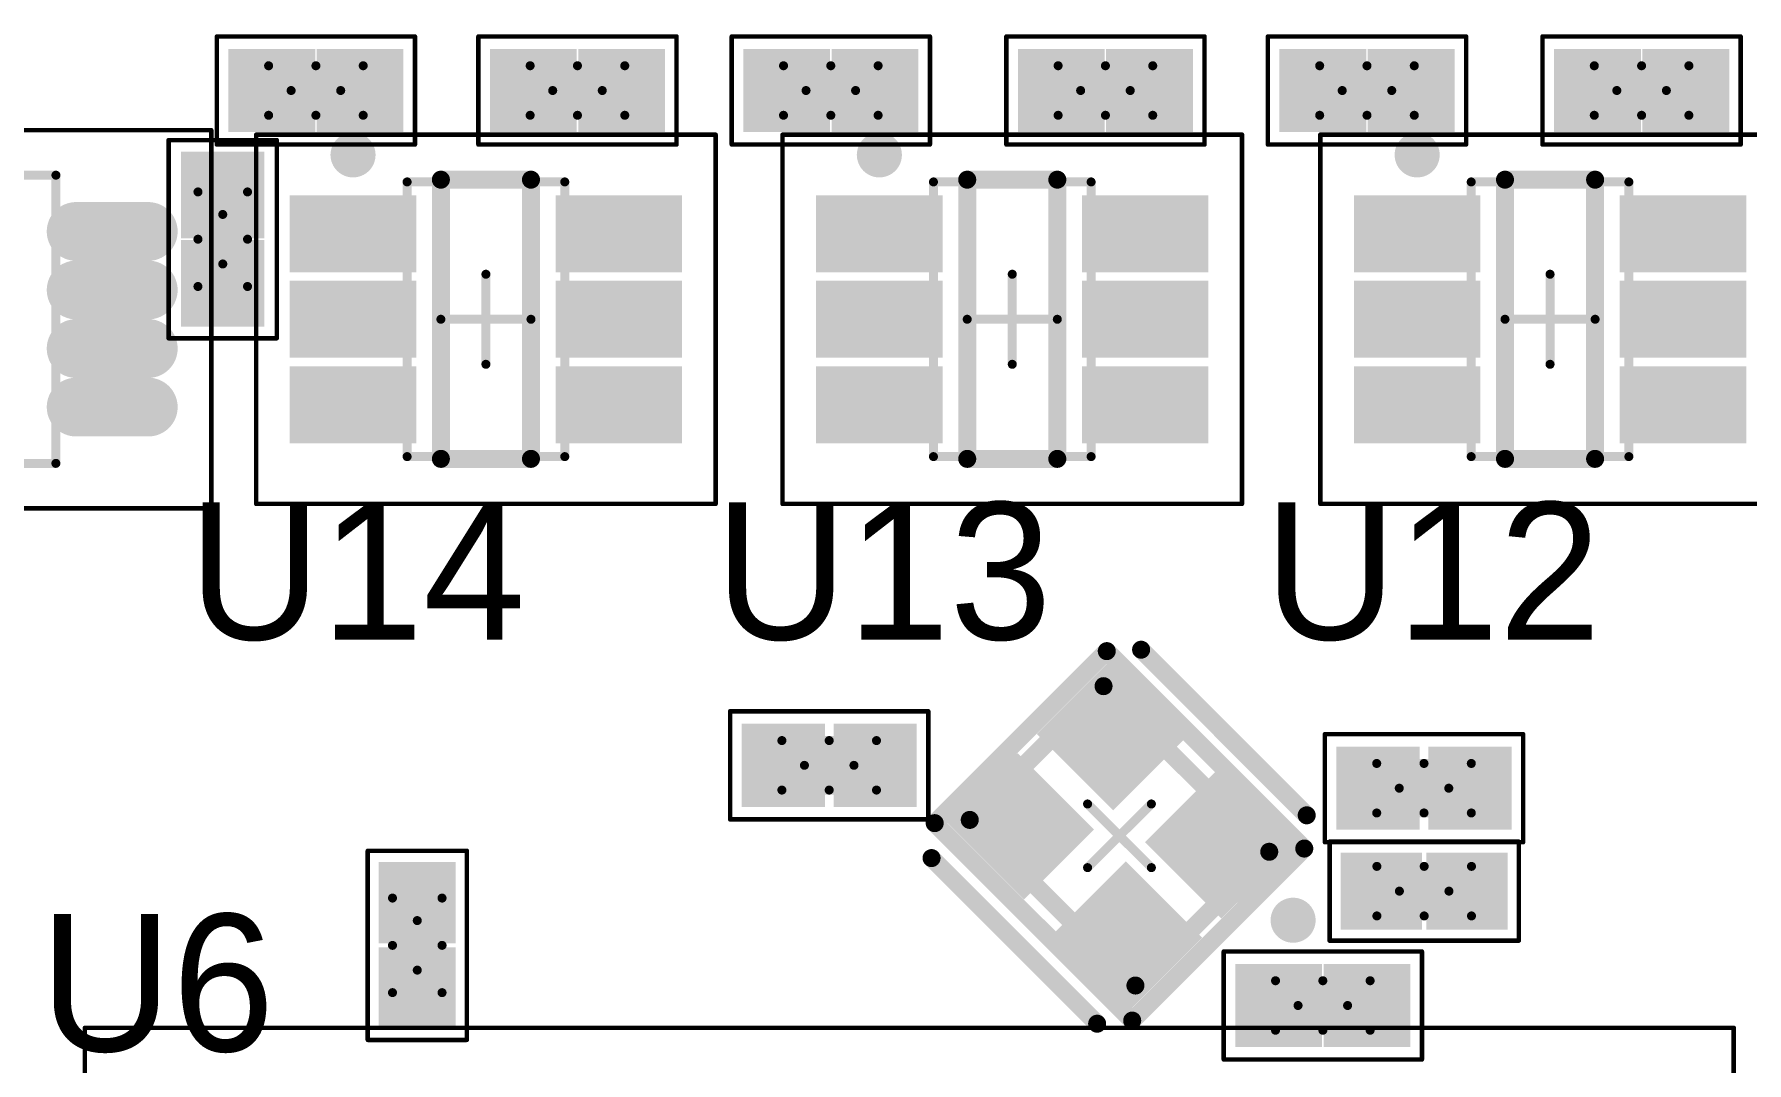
# Model space of a CAD drawing. Header units: millimetres. Extents: x 0 to 100, y 0 to 100.
# Drawn here: x 33.34 to 52.35, y 53.97 to 65.39 of the extents above; entities that cross this region are included whole.
import ezdxf

# ---------------------------------------------------------------- set-up
doc = ezdxf.new("R2010")
doc.units = ezdxf.units.MM
for name, color, linetype in [('Mechanical13', 56, 'Continuous'), ('Mechanical15', 56, 'Continuous'), ('TopLayer', 1, 'Continuous'), ('TopOverlay', 2, 'Continuous'), ('TopPaste', 8, 'Continuous'), ('TopSolder', 216, 'Continuous')]:
    doc.layers.add(name, color=color, linetype=linetype)

msp = doc.modelspace()

# ---------------------------------------------------------------- linework, layer by layer
at = {"layer": 'Mechanical13'}
for points, const_width in [([(35.942, 64.495), (35.942, 65.045)], 0.1), ([(35.942, 65.045), (36.992, 65.045)], 0.1), ([(36.992, 64.495), (36.992, 65.045)], 0.1), ([(38.845, 64.495), (38.845, 65.045)], 0.1), ([(38.845, 65.045), (39.895, 65.045)], 0.1), ([(39.895, 64.495), (39.895, 65.045)], 0.1), ([(41.657, 64.495), (41.657, 65.045)], 0.1), ([(41.657, 65.045), (42.707, 65.045)], 0.1), ([(42.707, 64.495), (42.707, 65.045)], 0.1), ([(44.705, 64.495), (44.705, 65.045)], 0.1), ([(44.705, 65.045), (45.755, 65.045)], 0.1), ([(45.755, 64.495), (45.755, 65.045)], 0.1), ([(47.608, 64.495), (47.608, 65.045)], 0.1), ([(47.608, 65.045), (48.658, 65.045)], 0.1), ([(48.658, 64.495), (48.658, 65.045)], 0.1), ([(50.656, 64.495), (50.656, 65.045)], 0.1), ([(50.656, 65.045), (51.706, 65.045)], 0.1), ([(51.706, 64.495), (51.706, 65.045)], 0.1), ([(35.942, 64.495), (36.992, 64.495)], 0.1), ([(38.845, 64.495), (39.895, 64.495)], 0.1), ([(41.657, 64.495), (42.707, 64.495)], 0.1), ([(44.705, 64.495), (45.755, 64.495)], 0.1), ([(47.608, 64.495), (48.658, 64.495)], 0.1), ([(50.656, 64.495), (51.706, 64.495)], 0.1), ([(30.681, 63.83), (33.581, 63.83)], 0.1), ([(33.581, 60.63), (33.581, 63.83)], 0.1), ([(35.158, 63.644), (35.708, 63.644)], 0.1), ([(35.158, 62.594), (35.158, 63.644)], 0.1), ([(35.708, 62.594), (35.708, 63.644)], 0.1), ([(37.479, 60.705), (37.479, 63.755)], 0.1), ([(37.479, 63.755), (39.229, 63.755)], 0.1), ([(39.229, 60.705), (39.229, 63.755)], 0.1), ([(43.321, 60.705), (43.321, 63.755)], 0.1), ([(43.321, 63.755), (45.071, 63.755)], 0.1), ([(45.071, 60.705), (45.071, 63.755)], 0.1), ([(49.29, 60.705), (49.29, 63.755)], 0.1), ([(49.29, 63.755), (51.04, 63.755)], 0.1), ([(51.04, 60.705), (51.04, 63.755)], 0.1), ([(35.158, 62.594), (35.708, 62.594)], 0.1), ([(30.681, 60.63), (33.581, 60.63)], 0.1), ([(37.479, 60.705), (39.229, 60.705)], 0.1), ([(43.321, 60.705), (45.071, 60.705)], 0.1), ([(49.29, 60.705), (51.04, 60.705)], 0.1), ([(43.724, 56.671), (45.209, 58.156)], 0.2), ([(45.209, 58.156), (47.048, 56.317)], 0.2), ([(41.639, 57.002), (41.639, 57.552)], 0.1), ([(41.639, 57.552), (42.689, 57.552)], 0.1), ([(42.689, 57.002), (42.689, 57.552)], 0.1), ([(48.241, 56.748), (48.241, 57.298)], 0.1), ([(48.241, 57.298), (49.291, 57.298)], 0.1), ([(49.291, 56.748), (49.291, 57.298)], 0.1), ([(41.639, 57.002), (42.689, 57.002)], 0.1), ([(43.724, 56.671), (45.563, 54.832)], 0.2), ([(48.241, 56.748), (49.291, 56.748)], 0.1), ([(45.563, 54.832), (47.048, 56.317)], 0.2), ([(48.243, 55.605), (48.243, 56.155)], 0.1), ([(48.243, 56.155), (49.293, 56.155)], 0.1), ([(49.293, 55.605), (49.293, 56.155)], 0.1), ([(37.317, 55.803), (37.867, 55.803)], 0.1), ([(37.317, 54.753), (37.317, 55.803)], 0.1), ([(37.867, 54.753), (37.867, 55.803)], 0.1), ([(48.243, 55.605), (49.293, 55.605)], 0.1), ([(47.118, 54.335), (47.118, 54.885)], 0.1), ([(47.118, 54.885), (48.168, 54.885)], 0.1), ([(48.168, 54.335), (48.168, 54.885)], 0.1), ([(37.317, 54.753), (37.867, 54.753)], 0.1), ([(47.118, 54.335), (48.168, 54.335)], 0.1)]:
    msp.add_lwpolyline(points, dxfattribs=dict(at, const_width=const_width))
for points, const_width in [([(35.917, 65.045, 1), (35.967, 65.045, 1)], 0.05), ([(35.917, 65.045, 1), (35.967, 65.045, 1)], 0.05), ([(36.967, 65.045, 1), (37.017, 65.045, 1)], 0.05), ([(36.967, 65.045, 1), (37.017, 65.045, 1)], 0.05), ([(38.82, 65.045, 1), (38.87, 65.045, 1)], 0.05), ([(38.82, 65.045, 1), (38.87, 65.045, 1)], 0.05), ([(39.87, 65.045, 1), (39.92, 65.045, 1)], 0.05), ([(39.87, 65.045, 1), (39.92, 65.045, 1)], 0.05), ([(41.632, 65.045, 1), (41.682, 65.045, 1)], 0.05), ([(41.632, 65.045, 1), (41.682, 65.045, 1)], 0.05), ([(42.682, 65.045, 1), (42.732, 65.045, 1)], 0.05), ([(42.682, 65.045, 1), (42.732, 65.045, 1)], 0.05), ([(44.68, 65.045, 1), (44.73, 65.045, 1)], 0.05), ([(44.68, 65.045, 1), (44.73, 65.045, 1)], 0.05), ([(45.73, 65.045, 1), (45.78, 65.045, 1)], 0.05), ([(45.73, 65.045, 1), (45.78, 65.045, 1)], 0.05), ([(47.583, 65.045, 1), (47.633, 65.045, 1)], 0.05), ([(47.583, 65.045, 1), (47.633, 65.045, 1)], 0.05), ([(48.633, 65.045, 1), (48.683, 65.045, 1)], 0.05), ([(48.633, 65.045, 1), (48.683, 65.045, 1)], 0.05), ([(50.631, 65.045, 1), (50.681, 65.045, 1)], 0.05), ([(50.631, 65.045, 1), (50.681, 65.045, 1)], 0.05), ([(51.681, 65.045, 1), (51.731, 65.045, 1)], 0.05), ([(51.681, 65.045, 1), (51.731, 65.045, 1)], 0.05), ([(35.917, 64.495, 1), (35.967, 64.495, 1)], 0.05), ([(35.917, 64.495, 1), (35.967, 64.495, 1)], 0.05), ([(36.967, 64.495, 1), (37.017, 64.495, 1)], 0.05), ([(36.967, 64.495, 1), (37.017, 64.495, 1)], 0.05), ([(38.82, 64.495, 1), (38.87, 64.495, 1)], 0.05), ([(38.82, 64.495, 1), (38.87, 64.495, 1)], 0.05), ([(39.87, 64.495, 1), (39.92, 64.495, 1)], 0.05), ([(39.87, 64.495, 1), (39.92, 64.495, 1)], 0.05), ([(41.632, 64.495, 1), (41.682, 64.495, 1)], 0.05), ([(41.632, 64.495, 1), (41.682, 64.495, 1)], 0.05), ([(42.682, 64.495, 1), (42.732, 64.495, 1)], 0.05), ([(42.682, 64.495, 1), (42.732, 64.495, 1)], 0.05), ([(44.68, 64.495, 1), (44.73, 64.495, 1)], 0.05), ([(44.68, 64.495, 1), (44.73, 64.495, 1)], 0.05), ([(45.73, 64.495, 1), (45.78, 64.495, 1)], 0.05), ([(45.73, 64.495, 1), (45.78, 64.495, 1)], 0.05), ([(47.583, 64.495, 1), (47.633, 64.495, 1)], 0.05), ([(47.583, 64.495, 1), (47.633, 64.495, 1)], 0.05), ([(48.633, 64.495, 1), (48.683, 64.495, 1)], 0.05), ([(48.633, 64.495, 1), (48.683, 64.495, 1)], 0.05), ([(50.631, 64.495, 1), (50.681, 64.495, 1)], 0.05), ([(50.631, 64.495, 1), (50.681, 64.495, 1)], 0.05), ([(51.681, 64.495, 1), (51.731, 64.495, 1)], 0.05), ([(51.681, 64.495, 1), (51.731, 64.495, 1)], 0.05), ([(33.556, 63.83, 1), (33.606, 63.83, 1)], 0.05), ([(33.556, 63.83, 1), (33.606, 63.83, 1)], 0.05), ([(35.133, 63.644, 1), (35.183, 63.644, 1)], 0.05), ([(35.133, 63.644, 1), (35.183, 63.644, 1)], 0.05), ([(35.683, 63.644, 1), (35.733, 63.644, 1)], 0.05), ([(35.683, 63.644, 1), (35.733, 63.644, 1)], 0.05), ([(37.454, 63.755, 1), (37.504, 63.755, 1)], 0.05), ([(37.454, 63.755, 1), (37.504, 63.755, 1)], 0.05), ([(39.204, 63.755, 1), (39.254, 63.755, 1)], 0.05), ([(39.204, 63.755, 1), (39.254, 63.755, 1)], 0.05), ([(43.296, 63.755, 1), (43.346, 63.755, 1)], 0.05), ([(43.296, 63.755, 1), (43.346, 63.755, 1)], 0.05), ([(45.046, 63.755, 1), (45.096, 63.755, 1)], 0.05), ([(45.046, 63.755, 1), (45.096, 63.755, 1)], 0.05), ([(49.265, 63.755, 1), (49.315, 63.755, 1)], 0.05), ([(49.265, 63.755, 1), (49.315, 63.755, 1)], 0.05), ([(51.015, 63.755, 1), (51.065, 63.755, 1)], 0.05), ([(51.015, 63.755, 1), (51.065, 63.755, 1)], 0.05), ([(35.133, 62.594, 1), (35.183, 62.594, 1)], 0.05), ([(35.133, 62.594, 1), (35.183, 62.594, 1)], 0.05), ([(35.683, 62.594, 1), (35.733, 62.594, 1)], 0.05), ([(35.683, 62.594, 1), (35.733, 62.594, 1)], 0.05), ([(33.556, 60.63, 1), (33.606, 60.63, 1)], 0.05), ([(33.556, 60.63, 1), (33.606, 60.63, 1)], 0.05), ([(37.454, 60.705, 1), (37.504, 60.705, 1)], 0.05), ([(37.454, 60.705, 1), (37.504, 60.705, 1)], 0.05), ([(39.204, 60.705, 1), (39.254, 60.705, 1)], 0.05), ([(39.204, 60.705, 1), (39.254, 60.705, 1)], 0.05), ([(43.296, 60.705, 1), (43.346, 60.705, 1)], 0.05), ([(43.296, 60.705, 1), (43.346, 60.705, 1)], 0.05), ([(45.046, 60.705, 1), (45.096, 60.705, 1)], 0.05), ([(45.046, 60.705, 1), (45.096, 60.705, 1)], 0.05), ([(49.265, 60.705, 1), (49.315, 60.705, 1)], 0.05), ([(49.265, 60.705, 1), (49.315, 60.705, 1)], 0.05), ([(51.015, 60.705, 1), (51.065, 60.705, 1)], 0.05), ([(51.015, 60.705, 1), (51.065, 60.705, 1)], 0.05), ([(45.159, 58.156, 1), (45.259, 58.156, 1)], 0.1), ([(45.159, 58.156, 1), (45.259, 58.156, 1)], 0.1), ([(41.614, 57.552, 1), (41.664, 57.552, 1)], 0.05), ([(41.614, 57.552, 1), (41.664, 57.552, 1)], 0.05), ([(42.664, 57.552, 1), (42.714, 57.552, 1)], 0.05), ([(42.664, 57.552, 1), (42.714, 57.552, 1)], 0.05), ([(48.216, 57.298, 1), (48.266, 57.298, 1)], 0.05), ([(48.216, 57.298, 1), (48.266, 57.298, 1)], 0.05), ([(49.266, 57.298, 1), (49.316, 57.298, 1)], 0.05), ([(49.266, 57.298, 1), (49.316, 57.298, 1)], 0.05), ([(41.614, 57.002, 1), (41.664, 57.002, 1)], 0.05), ([(41.614, 57.002, 1), (41.664, 57.002, 1)], 0.05), ([(42.664, 57.002, 1), (42.714, 57.002, 1)], 0.05), ([(42.664, 57.002, 1), (42.714, 57.002, 1)], 0.05), ([(43.674, 56.671, 1), (43.774, 56.671, 1)], 0.1), ([(43.674, 56.671, 1), (43.774, 56.671, 1)], 0.1), ([(48.216, 56.748, 1), (48.266, 56.748, 1)], 0.05), ([(48.216, 56.748, 1), (48.266, 56.748, 1)], 0.05), ([(49.266, 56.748, 1), (49.316, 56.748, 1)], 0.05), ([(49.266, 56.748, 1), (49.316, 56.748, 1)], 0.05), ([(46.998, 56.317, 1), (47.098, 56.317, 1)], 0.1), ([(46.998, 56.317, 1), (47.098, 56.317, 1)], 0.1), ([(48.218, 56.155, 1), (48.268, 56.155, 1)], 0.05), ([(48.218, 56.155, 1), (48.268, 56.155, 1)], 0.05), ([(49.268, 56.155, 1), (49.318, 56.155, 1)], 0.05), ([(49.268, 56.155, 1), (49.318, 56.155, 1)], 0.05), ([(37.292, 55.803, 1), (37.342, 55.803, 1)], 0.05), ([(37.292, 55.803, 1), (37.342, 55.803, 1)], 0.05), ([(37.842, 55.803, 1), (37.892, 55.803, 1)], 0.05), ([(37.842, 55.803, 1), (37.892, 55.803, 1)], 0.05), ([(48.218, 55.605, 1), (48.268, 55.605, 1)], 0.05), ([(48.218, 55.605, 1), (48.268, 55.605, 1)], 0.05), ([(49.268, 55.605, 1), (49.318, 55.605, 1)], 0.05), ([(49.268, 55.605, 1), (49.318, 55.605, 1)], 0.05), ([(45.513, 54.832, 1), (45.613, 54.832, 1)], 0.1), ([(45.513, 54.832, 1), (45.613, 54.832, 1)], 0.1), ([(47.093, 54.885, 1), (47.143, 54.885, 1)], 0.05), ([(47.093, 54.885, 1), (47.143, 54.885, 1)], 0.05), ([(48.143, 54.885, 1), (48.193, 54.885, 1)], 0.05), ([(48.143, 54.885, 1), (48.193, 54.885, 1)], 0.05), ([(37.292, 54.753, 1), (37.342, 54.753, 1)], 0.05), ([(37.292, 54.753, 1), (37.342, 54.753, 1)], 0.05), ([(37.842, 54.753, 1), (37.892, 54.753, 1)], 0.05), ([(37.842, 54.753, 1), (37.892, 54.753, 1)], 0.05), ([(47.093, 54.335, 1), (47.143, 54.335, 1)], 0.05), ([(47.093, 54.335, 1), (47.143, 54.335, 1)], 0.05), ([(48.143, 54.335, 1), (48.193, 54.335, 1)], 0.05), ([(48.143, 54.335, 1), (48.193, 54.335, 1)], 0.05)]:
    msp.add_lwpolyline(points, format="xyb", close=True, dxfattribs=dict(at, const_width=const_width))
at = {"layer": 'Mechanical15'}
for points, const_width in [([(35.367, 64.17), (35.367, 65.37)], 0.05), ([(35.367, 65.37), (37.567, 65.37)], 0.05), ([(37.567, 64.17), (37.567, 65.37)], 0.05), ([(38.27, 64.17), (38.27, 65.37)], 0.05), ([(38.27, 65.37), (40.47, 65.37)], 0.05), ([(40.47, 64.17), (40.47, 65.37)], 0.05), ([(41.082, 64.17), (41.082, 65.37)], 0.05), ([(41.082, 65.37), (43.282, 65.37)], 0.05), ([(43.282, 64.17), (43.282, 65.37)], 0.05), ([(44.13, 64.17), (44.13, 65.37)], 0.05), ([(44.13, 65.37), (46.33, 65.37)], 0.05), ([(46.33, 64.17), (46.33, 65.37)], 0.05), ([(47.033, 64.17), (47.033, 65.37)], 0.05), ([(47.033, 65.37), (49.233, 65.37)], 0.05), ([(49.233, 64.17), (49.233, 65.37)], 0.05), ([(50.081, 64.17), (50.081, 65.37)], 0.05), ([(50.081, 65.37), (52.281, 65.37)], 0.05), ([(52.281, 64.17), (52.281, 65.37)], 0.05), ([(36.467, 64.495), (36.467, 65.045)], 0.1), ([(39.37, 64.495), (39.37, 65.045)], 0.1), ([(42.182, 64.495), (42.182, 65.045)], 0.1), ([(45.23, 64.495), (45.23, 65.045)], 0.1), ([(48.133, 64.495), (48.133, 65.045)], 0.1), ([(51.181, 64.495), (51.181, 65.045)], 0.1), ([(36.192, 64.77), (36.742, 64.77)], 0.1), ([(39.095, 64.77), (39.645, 64.77)], 0.1), ([(41.907, 64.77), (42.457, 64.77)], 0.1), ([(44.955, 64.77), (45.505, 64.77)], 0.1), ([(47.858, 64.77), (48.408, 64.77)], 0.1), ([(50.906, 64.77), (51.456, 64.77)], 0.1), ([(28.956, 64.33), (35.306, 64.33)], 0.05), ([(35.306, 60.13), (35.306, 64.33)], 0.05), ([(35.804, 60.18), (35.804, 64.28)], 0.05), ([(35.804, 64.28), (40.904, 64.28)], 0.05), ([(40.904, 60.18), (40.904, 64.28)], 0.05), ([(41.646, 60.18), (41.646, 64.28)], 0.05), ([(41.646, 64.28), (46.746, 64.28)], 0.05), ([(46.746, 60.18), (46.746, 64.28)], 0.05), ([(47.615, 60.18), (47.615, 64.28)], 0.05), ([(47.615, 64.28), (52.715, 64.28)], 0.05), ([(34.833, 64.219), (36.033, 64.219)], 0.05), ([(34.833, 62.019), (34.833, 64.219)], 0.05), ([(35.367, 64.17), (37.567, 64.17)], 0.05), ([(36.033, 62.019), (36.033, 64.219)], 0.05), ([(38.27, 64.17), (40.47, 64.17)], 0.05), ([(41.082, 64.17), (43.282, 64.17)], 0.05), ([(44.13, 64.17), (46.33, 64.17)], 0.05), ([(47.033, 64.17), (49.233, 64.17)], 0.05), ([(50.081, 64.17), (52.281, 64.17)], 0.05), ([(35.433, 62.844), (35.433, 63.394)], 0.1), ([(35.158, 63.119), (35.708, 63.119)], 0.1), ([(38.354, 61.73), (38.354, 62.73)], 0.1), ([(44.196, 61.73), (44.196, 62.73)], 0.1), ([(50.165, 61.73), (50.165, 62.73)], 0.1), ([(37.854, 62.23), (38.854, 62.23)], 0.1), ([(43.696, 62.23), (44.696, 62.23)], 0.1), ([(49.665, 62.23), (50.665, 62.23)], 0.1), ([(34.833, 62.019), (36.033, 62.019)], 0.05), ([(28.956, 60.13), (35.306, 60.13)], 0.05), ([(35.804, 60.18), (40.904, 60.18)], 0.05), ([(41.646, 60.18), (46.746, 60.18)], 0.05), ([(47.615, 60.18), (52.715, 60.18)], 0.05), ([(43.335, 56.635), (45.245, 58.545)], 0.2), ([(45.245, 58.545), (47.437, 56.353)], 0.2), ([(41.064, 56.677), (41.064, 57.877)], 0.05), ([(41.064, 57.877), (43.264, 57.877)], 0.05), ([(43.264, 56.677), (43.264, 57.877)], 0.05), ([(42.164, 57.002), (42.164, 57.552)], 0.1), ([(47.666, 56.423), (47.666, 57.623)], 0.05), ([(47.666, 57.623), (49.866, 57.623)], 0.05), ([(49.866, 56.423), (49.866, 57.623)], 0.05), ([(41.889, 57.277), (42.439, 57.277)], 0.1), ([(48.766, 56.748), (48.766, 57.298)], 0.1), ([(48.491, 57.023), (49.041, 57.023)], 0.1), ([(45.032, 56.848), (45.74, 56.141)], 0.1), ([(45.032, 56.141), (45.74, 56.848)], 0.1), ([(41.064, 56.677), (43.264, 56.677)], 0.05), ([(43.335, 56.635), (45.527, 54.443)], 0.2), ([(45.527, 54.443), (47.437, 56.353)], 0.2), ([(47.718, 55.33), (47.718, 56.43)], 0.05), ([(47.718, 56.43), (49.818, 56.43)], 0.05), ([(49.818, 55.33), (49.818, 56.43)], 0.05), ([(37.042, 56.328), (38.142, 56.328)], 0.05), ([(37.042, 54.228), (37.042, 56.328)], 0.05), ([(38.142, 54.228), (38.142, 56.328)], 0.05), ([(47.666, 56.423), (49.866, 56.423)], 0.05), ([(48.768, 55.605), (48.768, 56.155)], 0.1), ([(48.493, 55.88), (49.043, 55.88)], 0.1), ([(37.592, 55.003), (37.592, 55.553)], 0.1), ([(37.317, 55.278), (37.867, 55.278)], 0.1), ([(47.718, 55.33), (49.818, 55.33)], 0.05), ([(46.543, 54.01), (46.543, 55.21)], 0.05), ([(46.543, 55.21), (48.743, 55.21)], 0.05), ([(48.743, 54.01), (48.743, 55.21)], 0.05), ([(47.643, 54.335), (47.643, 54.885)], 0.1), ([(47.368, 54.61), (47.918, 54.61)], 0.1), ([(33.903, 54.362), (52.203, 54.362)], 0.05), ([(33.903, 36.062), (33.903, 54.362)], 0.05), ([(52.203, 36.062), (52.203, 54.362)], 0.05), ([(37.042, 54.228), (38.142, 54.228)], 0.05), ([(46.543, 54.01), (48.743, 54.01)], 0.05)]:
    msp.add_lwpolyline(points, dxfattribs=dict(at, const_width=const_width))
for points, const_width in [([(35.355, 65.37, 1), (35.379, 65.37, 1)], 0.025), ([(35.355, 65.37, 1), (35.379, 65.37, 1)], 0.025), ([(37.554, 65.37, 1), (37.579, 65.37, 1)], 0.025), ([(37.554, 65.37, 1), (37.579, 65.37, 1)], 0.025), ([(38.258, 65.37, 1), (38.283, 65.37, 1)], 0.025), ([(38.258, 65.37, 1), (38.283, 65.37, 1)], 0.025), ([(40.458, 65.37, 1), (40.482, 65.37, 1)], 0.025), ([(40.458, 65.37, 1), (40.482, 65.37, 1)], 0.025), ([(41.07, 65.37, 1), (41.094, 65.37, 1)], 0.025), ([(41.07, 65.37, 1), (41.094, 65.37, 1)], 0.025), ([(43.269, 65.37, 1), (43.294, 65.37, 1)], 0.025), ([(43.269, 65.37, 1), (43.294, 65.37, 1)], 0.025), ([(44.118, 65.37, 1), (44.142, 65.37, 1)], 0.025), ([(44.118, 65.37, 1), (44.142, 65.37, 1)], 0.025), ([(46.317, 65.37, 1), (46.342, 65.37, 1)], 0.025), ([(46.317, 65.37, 1), (46.342, 65.37, 1)], 0.025), ([(47.021, 65.37, 1), (47.046, 65.37, 1)], 0.025), ([(47.021, 65.37, 1), (47.046, 65.37, 1)], 0.025), ([(49.221, 65.37, 1), (49.245, 65.37, 1)], 0.025), ([(49.221, 65.37, 1), (49.245, 65.37, 1)], 0.025), ([(50.069, 65.37, 1), (50.094, 65.37, 1)], 0.025), ([(50.069, 65.37, 1), (50.094, 65.37, 1)], 0.025), ([(52.269, 65.37, 1), (52.293, 65.37, 1)], 0.025), ([(52.269, 65.37, 1), (52.293, 65.37, 1)], 0.025), ([(36.442, 65.045, 1), (36.492, 65.045, 1)], 0.05), ([(39.345, 65.045, 1), (39.395, 65.045, 1)], 0.05), ([(42.157, 65.045, 1), (42.207, 65.045, 1)], 0.05), ([(45.205, 65.045, 1), (45.255, 65.045, 1)], 0.05), ([(48.108, 65.045, 1), (48.158, 65.045, 1)], 0.05), ([(51.156, 65.045, 1), (51.206, 65.045, 1)], 0.05), ([(36.167, 64.77, 1), (36.217, 64.77, 1)], 0.05), ([(36.717, 64.77, 1), (36.767, 64.77, 1)], 0.05), ([(39.07, 64.77, 1), (39.12, 64.77, 1)], 0.05), ([(39.62, 64.77, 1), (39.67, 64.77, 1)], 0.05), ([(41.882, 64.77, 1), (41.932, 64.77, 1)], 0.05), ([(42.432, 64.77, 1), (42.482, 64.77, 1)], 0.05), ([(44.93, 64.77, 1), (44.98, 64.77, 1)], 0.05), ([(45.48, 64.77, 1), (45.53, 64.77, 1)], 0.05), ([(47.833, 64.77, 1), (47.883, 64.77, 1)], 0.05), ([(48.383, 64.77, 1), (48.433, 64.77, 1)], 0.05), ([(50.881, 64.77, 1), (50.931, 64.77, 1)], 0.05), ([(51.431, 64.77, 1), (51.481, 64.77, 1)], 0.05), ([(36.442, 64.495, 1), (36.492, 64.495, 1)], 0.05), ([(39.345, 64.495, 1), (39.395, 64.495, 1)], 0.05), ([(42.157, 64.495, 1), (42.207, 64.495, 1)], 0.05), ([(45.205, 64.495, 1), (45.255, 64.495, 1)], 0.05), ([(48.108, 64.495, 1), (48.158, 64.495, 1)], 0.05), ([(51.156, 64.495, 1), (51.206, 64.495, 1)], 0.05), ([(35.294, 64.33, 1), (35.318, 64.33, 1)], 0.025), ([(35.294, 64.33, 1), (35.318, 64.33, 1)], 0.025), ([(35.792, 64.28, 1), (35.816, 64.28, 1)], 0.025), ([(35.792, 64.28, 1), (35.816, 64.28, 1)], 0.025), ([(40.892, 64.28, 1), (40.916, 64.28, 1)], 0.025), ([(40.892, 64.28, 1), (40.916, 64.28, 1)], 0.025), ([(41.634, 64.28, 1), (41.658, 64.28, 1)], 0.025), ([(41.634, 64.28, 1), (41.658, 64.28, 1)], 0.025), ([(46.734, 64.28, 1), (46.758, 64.28, 1)], 0.025), ([(46.734, 64.28, 1), (46.758, 64.28, 1)], 0.025), ([(47.603, 64.28, 1), (47.627, 64.28, 1)], 0.025), ([(47.603, 64.28, 1), (47.627, 64.28, 1)], 0.025), ([(34.82, 64.219, 1), (34.845, 64.219, 1)], 0.025), ([(34.82, 64.219, 1), (34.845, 64.219, 1)], 0.025), ([(35.355, 64.17, 1), (35.379, 64.17, 1)], 0.025), ([(35.355, 64.17, 1), (35.379, 64.17, 1)], 0.025), ([(36.02, 64.219, 1), (36.045, 64.219, 1)], 0.025), ([(36.02, 64.219, 1), (36.045, 64.219, 1)], 0.025), ([(37.554, 64.17, 1), (37.579, 64.17, 1)], 0.025), ([(37.554, 64.17, 1), (37.579, 64.17, 1)], 0.025), ([(38.258, 64.17, 1), (38.283, 64.17, 1)], 0.025), ([(38.258, 64.17, 1), (38.283, 64.17, 1)], 0.025), ([(40.458, 64.17, 1), (40.482, 64.17, 1)], 0.025), ([(40.458, 64.17, 1), (40.482, 64.17, 1)], 0.025), ([(41.07, 64.17, 1), (41.094, 64.17, 1)], 0.025), ([(41.07, 64.17, 1), (41.094, 64.17, 1)], 0.025), ([(43.269, 64.17, 1), (43.294, 64.17, 1)], 0.025), ([(43.269, 64.17, 1), (43.294, 64.17, 1)], 0.025), ([(44.118, 64.17, 1), (44.142, 64.17, 1)], 0.025), ([(44.118, 64.17, 1), (44.142, 64.17, 1)], 0.025), ([(46.317, 64.17, 1), (46.342, 64.17, 1)], 0.025), ([(46.317, 64.17, 1), (46.342, 64.17, 1)], 0.025), ([(47.021, 64.17, 1), (47.046, 64.17, 1)], 0.025), ([(47.021, 64.17, 1), (47.046, 64.17, 1)], 0.025), ([(49.221, 64.17, 1), (49.245, 64.17, 1)], 0.025), ([(49.221, 64.17, 1), (49.245, 64.17, 1)], 0.025), ([(50.069, 64.17, 1), (50.094, 64.17, 1)], 0.025), ([(50.069, 64.17, 1), (50.094, 64.17, 1)], 0.025), ([(52.269, 64.17, 1), (52.293, 64.17, 1)], 0.025), ([(52.269, 64.17, 1), (52.293, 64.17, 1)], 0.025), ([(35.408, 63.394, 1), (35.458, 63.394, 1)], 0.05), ([(35.133, 63.119, 1), (35.183, 63.119, 1)], 0.05), ([(35.683, 63.119, 1), (35.733, 63.119, 1)], 0.05), ([(35.408, 62.844, 1), (35.458, 62.844, 1)], 0.05), ([(38.329, 62.73, 1), (38.379, 62.73, 1)], 0.05), ([(44.171, 62.73, 1), (44.221, 62.73, 1)], 0.05), ([(50.14, 62.73, 1), (50.19, 62.73, 1)], 0.05), ([(37.829, 62.23, 1), (37.879, 62.23, 1)], 0.05), ([(38.829, 62.23, 1), (38.879, 62.23, 1)], 0.05), ([(43.671, 62.23, 1), (43.721, 62.23, 1)], 0.05), ([(44.671, 62.23, 1), (44.721, 62.23, 1)], 0.05), ([(49.64, 62.23, 1), (49.69, 62.23, 1)], 0.05), ([(50.64, 62.23, 1), (50.69, 62.23, 1)], 0.05), ([(34.82, 62.019, 1), (34.845, 62.019, 1)], 0.025), ([(34.82, 62.019, 1), (34.845, 62.019, 1)], 0.025), ([(36.02, 62.019, 1), (36.045, 62.019, 1)], 0.025), ([(36.02, 62.019, 1), (36.045, 62.019, 1)], 0.025), ([(38.329, 61.73, 1), (38.379, 61.73, 1)], 0.05), ([(44.171, 61.73, 1), (44.221, 61.73, 1)], 0.05), ([(50.14, 61.73, 1), (50.19, 61.73, 1)], 0.05), ([(35.294, 60.13, 1), (35.318, 60.13, 1)], 0.025), ([(35.294, 60.13, 1), (35.318, 60.13, 1)], 0.025), ([(35.792, 60.18, 1), (35.816, 60.18, 1)], 0.025), ([(35.792, 60.18, 1), (35.816, 60.18, 1)], 0.025), ([(40.892, 60.18, 1), (40.916, 60.18, 1)], 0.025), ([(40.892, 60.18, 1), (40.916, 60.18, 1)], 0.025), ([(41.634, 60.18, 1), (41.658, 60.18, 1)], 0.025), ([(41.634, 60.18, 1), (41.658, 60.18, 1)], 0.025), ([(46.734, 60.18, 1), (46.758, 60.18, 1)], 0.025), ([(46.734, 60.18, 1), (46.758, 60.18, 1)], 0.025), ([(47.603, 60.18, 1), (47.627, 60.18, 1)], 0.025), ([(47.603, 60.18, 1), (47.627, 60.18, 1)], 0.025), ([(45.195, 58.545, 1), (45.295, 58.545, 1)], 0.1), ([(45.195, 58.545, 1), (45.295, 58.545, 1)], 0.1), ([(41.052, 57.877, 1), (41.077, 57.877, 1)], 0.025), ([(41.052, 57.877, 1), (41.077, 57.877, 1)], 0.025), ([(43.252, 57.877, 1), (43.276, 57.877, 1)], 0.025), ([(43.252, 57.877, 1), (43.276, 57.877, 1)], 0.025), ([(42.139, 57.552, 1), (42.189, 57.552, 1)], 0.05), ([(47.654, 57.623, 1), (47.679, 57.623, 1)], 0.025), ([(47.654, 57.623, 1), (47.679, 57.623, 1)], 0.025), ([(49.853, 57.623, 1), (49.878, 57.623, 1)], 0.025), ([(49.853, 57.623, 1), (49.878, 57.623, 1)], 0.025), ([(41.864, 57.277, 1), (41.914, 57.277, 1)], 0.05), ([(42.414, 57.277, 1), (42.464, 57.277, 1)], 0.05), ([(48.741, 57.298, 1), (48.791, 57.298, 1)], 0.05), ([(42.139, 57.002, 1), (42.189, 57.002, 1)], 0.05), ([(48.466, 57.023, 1), (48.516, 57.023, 1)], 0.05), ([(49.016, 57.023, 1), (49.066, 57.023, 1)], 0.05), ([(45.007, 56.848, 1), (45.057, 56.848, 1)], 0.05), ([(45.715, 56.848, 1), (45.765, 56.848, 1)], 0.05), ([(41.052, 56.677, 1), (41.077, 56.677, 1)], 0.025), ([(41.052, 56.677, 1), (41.077, 56.677, 1)], 0.025), ([(43.285, 56.635, 1), (43.385, 56.635, 1)], 0.1), ([(43.285, 56.635, 1), (43.385, 56.635, 1)], 0.1), ([(43.252, 56.677, 1), (43.276, 56.677, 1)], 0.025), ([(43.252, 56.677, 1), (43.276, 56.677, 1)], 0.025), ([(48.741, 56.748, 1), (48.791, 56.748, 1)], 0.05), ([(47.387, 56.353, 1), (47.487, 56.353, 1)], 0.1), ([(47.387, 56.353, 1), (47.487, 56.353, 1)], 0.1), ([(47.706, 56.43, 1), (47.73, 56.43, 1)], 0.025), ([(47.706, 56.43, 1), (47.73, 56.43, 1)], 0.025), ([(49.806, 56.43, 1), (49.83, 56.43, 1)], 0.025), ([(49.806, 56.43, 1), (49.83, 56.43, 1)], 0.025), ([(37.03, 56.328, 1), (37.055, 56.328, 1)], 0.025), ([(37.03, 56.328, 1), (37.055, 56.328, 1)], 0.025), ([(38.13, 56.328, 1), (38.155, 56.328, 1)], 0.025), ([(38.13, 56.328, 1), (38.155, 56.328, 1)], 0.025), ([(47.654, 56.423, 1), (47.679, 56.423, 1)], 0.025), ([(47.654, 56.423, 1), (47.679, 56.423, 1)], 0.025), ([(49.853, 56.423, 1), (49.878, 56.423, 1)], 0.025), ([(49.853, 56.423, 1), (49.878, 56.423, 1)], 0.025), ([(45.007, 56.141, 1), (45.057, 56.141, 1)], 0.05), ([(45.715, 56.141, 1), (45.765, 56.141, 1)], 0.05), ([(48.743, 56.155, 1), (48.793, 56.155, 1)], 0.05), ([(48.468, 55.88, 1), (48.518, 55.88, 1)], 0.05), ([(49.018, 55.88, 1), (49.068, 55.88, 1)], 0.05), ([(37.567, 55.553, 1), (37.617, 55.553, 1)], 0.05), ([(48.743, 55.605, 1), (48.793, 55.605, 1)], 0.05), ([(37.292, 55.278, 1), (37.342, 55.278, 1)], 0.05), ([(37.842, 55.278, 1), (37.892, 55.278, 1)], 0.05), ([(47.706, 55.33, 1), (47.73, 55.33, 1)], 0.025), ([(47.706, 55.33, 1), (47.73, 55.33, 1)], 0.025), ([(49.806, 55.33, 1), (49.83, 55.33, 1)], 0.025), ([(49.806, 55.33, 1), (49.83, 55.33, 1)], 0.025), ([(46.531, 55.21, 1), (46.555, 55.21, 1)], 0.025), ([(46.531, 55.21, 1), (46.555, 55.21, 1)], 0.025), ([(48.73, 55.21, 1), (48.755, 55.21, 1)], 0.025), ([(48.73, 55.21, 1), (48.755, 55.21, 1)], 0.025), ([(37.567, 55.003, 1), (37.617, 55.003, 1)], 0.05), ([(47.618, 54.885, 1), (47.668, 54.885, 1)], 0.05), ([(47.343, 54.61, 1), (47.393, 54.61, 1)], 0.05), ([(47.893, 54.61, 1), (47.943, 54.61, 1)], 0.05), ([(33.891, 54.362, 1), (33.915, 54.362, 1)], 0.025), ([(33.891, 54.362, 1), (33.915, 54.362, 1)], 0.025), ([(45.477, 54.443, 1), (45.577, 54.443, 1)], 0.1), ([(45.477, 54.443, 1), (45.577, 54.443, 1)], 0.1), ([(47.618, 54.335, 1), (47.668, 54.335, 1)], 0.05), ([(52.191, 54.362, 1), (52.216, 54.362, 1)], 0.025), ([(52.191, 54.362, 1), (52.216, 54.362, 1)], 0.025), ([(37.03, 54.228, 1), (37.055, 54.228, 1)], 0.025), ([(37.03, 54.228, 1), (37.055, 54.228, 1)], 0.025), ([(38.13, 54.228, 1), (38.155, 54.228, 1)], 0.025), ([(38.13, 54.228, 1), (38.155, 54.228, 1)], 0.025), ([(46.531, 54.01, 1), (46.555, 54.01, 1)], 0.025), ([(46.531, 54.01, 1), (46.555, 54.01, 1)], 0.025), ([(48.73, 54.01, 1), (48.755, 54.01, 1)], 0.025), ([(48.73, 54.01, 1), (48.755, 54.01, 1)], 0.025)]:
    msp.add_lwpolyline(points, format="xyb", close=True, dxfattribs=dict(at, const_width=const_width))
at = {"layer": 'TopLayer', "const_width": 0.45}
for points in [[(33.806, 63.205), (34.606, 63.205)], [(33.806, 62.555), (34.606, 62.555)], [(33.806, 61.905), (34.606, 61.905)], [(33.806, 61.255), (34.606, 61.255)]]:
    msp.add_lwpolyline(points, dxfattribs=at)
at = {"layer": 'TopLayer', "const_width": 0.225}
for points in [[(33.694, 63.205, 1), (33.918, 63.205, 1)], [(34.493, 63.205, 1), (34.718, 63.205, 1)], [(33.694, 62.555, 1), (33.918, 62.555, 1)], [(34.493, 62.555, 1), (34.718, 62.555, 1)], [(33.694, 61.905, 1), (33.918, 61.905, 1)], [(34.493, 61.905, 1), (34.718, 61.905, 1)], [(33.694, 61.255, 1), (33.918, 61.255, 1)], [(34.493, 61.255, 1), (34.718, 61.255, 1)]]:
    msp.add_lwpolyline(points, format="xyb", close=True, dxfattribs=at)
at = {"layer": 'TopLayer'}
for points in [[(36.357, 64.41), (36.357, 65.13), (35.597, 64.41), (35.597, 65.13)], [(37.337, 64.41), (37.337, 65.13), (36.577, 64.41), (36.577, 65.13)], [(39.26, 64.41), (39.26, 65.13), (38.5, 64.41), (38.5, 65.13)], [(40.24, 64.41), (40.24, 65.13), (39.48, 64.41), (39.48, 65.13)], [(42.072, 64.41), (42.072, 65.13), (41.312, 64.41), (41.312, 65.13)], [(43.052, 64.41), (43.052, 65.13), (42.292, 64.41), (42.292, 65.13)], [(45.12, 64.41), (45.12, 65.13), (44.36, 64.41), (44.36, 65.13)], [(46.1, 64.41), (46.1, 65.13), (45.34, 64.41), (45.34, 65.13)], [(48.023, 64.41), (48.023, 65.13), (47.263, 64.41), (47.263, 65.13)], [(49.003, 64.41), (49.003, 65.13), (48.243, 64.41), (48.243, 65.13)], [(51.071, 64.41), (51.071, 65.13), (50.311, 64.41), (50.311, 65.13)], [(52.051, 64.41), (52.051, 65.13), (51.291, 64.41), (51.291, 65.13)], [(35.073, 63.229), (35.793, 63.229), (35.073, 63.989), (35.793, 63.989)], [(37.479, 62.855), (37.479, 63.505), (36.279, 62.855), (36.279, 63.505)], [(40.429, 62.855), (40.429, 63.505), (39.229, 62.855), (39.229, 63.505)], [(43.321, 62.855), (43.321, 63.505), (42.121, 62.855), (42.121, 63.505)], [(46.271, 62.855), (46.271, 63.505), (45.071, 62.855), (45.071, 63.505)], [(49.29, 62.855), (49.29, 63.505), (48.09, 62.855), (48.09, 63.505)], [(52.24, 62.855), (52.24, 63.505), (51.04, 62.855), (51.04, 63.505)], [(35.073, 62.249), (35.793, 62.249), (35.073, 63.009), (35.793, 63.009)], [(37.479, 61.905), (37.479, 62.555), (36.279, 61.905), (36.279, 62.555)], [(40.429, 61.905), (40.429, 62.555), (39.229, 61.905), (39.229, 62.555)], [(43.321, 61.905), (43.321, 62.555), (42.121, 61.905), (42.121, 62.555)], [(46.271, 61.905), (46.271, 62.555), (45.071, 61.905), (45.071, 62.555)], [(49.29, 61.905), (49.29, 62.555), (48.09, 61.905), (48.09, 62.555)], [(52.24, 61.905), (52.24, 62.555), (51.04, 61.905), (51.04, 62.555)], [(37.479, 60.955), (37.479, 61.605), (36.279, 60.955), (36.279, 61.605)], [(40.429, 60.955), (40.429, 61.605), (39.229, 60.955), (39.229, 61.605)], [(43.321, 60.955), (43.321, 61.605), (42.121, 60.955), (42.121, 61.605)], [(46.271, 60.955), (46.271, 61.605), (45.071, 60.955), (45.071, 61.605)], [(49.29, 60.955), (49.29, 61.605), (48.09, 60.955), (48.09, 61.605)], [(52.24, 60.955), (52.24, 61.605), (51.04, 60.955), (51.04, 61.605)], [(46.093, 57.555), (45.245, 58.403), (45.315, 56.777), (44.467, 57.625)], [(42.014, 56.917), (42.014, 57.637), (41.294, 56.917), (41.294, 57.637)], [(43.034, 56.917), (43.034, 57.637), (42.314, 56.917), (42.314, 57.637)], [(45.103, 56.565), (44.255, 57.413), (44.325, 55.787), (43.477, 56.635)], [(47.896, 57.383), (47.896, 56.663), (48.616, 57.383), (48.616, 56.663)], [(48.916, 57.383), (48.916, 56.663), (49.636, 57.383), (49.636, 56.663)], [(47.295, 56.353), (46.447, 57.201), (46.517, 55.575), (45.669, 56.423)], [(37.267, 55.403), (37.917, 55.403), (37.267, 56.103), (37.917, 56.103)], [(46.305, 55.363), (45.457, 56.211), (45.527, 54.585), (44.679, 55.433)], [(48.643, 55.555), (48.643, 56.205), (47.943, 55.555), (47.943, 56.205)], [(49.593, 55.555), (49.593, 56.205), (48.893, 55.555), (48.893, 56.205)], [(37.267, 54.453), (37.917, 54.453), (37.267, 55.153), (37.917, 55.153)], [(46.773, 54.97), (46.773, 54.25), (47.533, 54.97), (47.533, 54.25)], [(47.753, 54.97), (47.753, 54.25), (48.513, 54.97), (48.513, 54.25)]]:
    msp.add_solid(points, dxfattribs=at)
at = {"layer": 'TopOverlay'}
for points, const_width in [([(37.004, 64.055, 1), (36.754, 64.055, 1)], 0.25), ([(42.846, 64.055, 1), (42.596, 64.055, 1)], 0.25), ([(48.815, 64.055, 1), (48.565, 64.055, 1)], 0.25), ([(36.691, 64.055, 1), (36.816, 64.055, 1)], 0.125), ([(36.942, 64.055, 1), (37.066, 64.055, 1)], 0.125), ([(42.533, 64.055, 1), (42.658, 64.055, 1)], 0.125), ([(42.784, 64.055, 1), (42.908, 64.055, 1)], 0.125), ([(48.502, 64.055, 1), (48.627, 64.055, 1)], 0.125), ([(48.753, 64.055, 1), (48.877, 64.055, 1)], 0.125), ([(37.804, 63.78, 1), (37.904, 63.78, 1)], 0.1), ([(37.804, 63.78, 1), (37.904, 63.78, 1)], 0.1), ([(38.804, 63.78, 1), (38.904, 63.78, 1)], 0.1), ([(38.804, 63.78, 1), (38.904, 63.78, 1)], 0.1), ([(43.646, 63.78, 1), (43.746, 63.78, 1)], 0.1), ([(43.646, 63.78, 1), (43.746, 63.78, 1)], 0.1), ([(44.646, 63.78, 1), (44.746, 63.78, 1)], 0.1), ([(44.646, 63.78, 1), (44.746, 63.78, 1)], 0.1), ([(49.615, 63.78, 1), (49.715, 63.78, 1)], 0.1), ([(49.615, 63.78, 1), (49.715, 63.78, 1)], 0.1), ([(50.615, 63.78, 1), (50.715, 63.78, 1)], 0.1), ([(50.615, 63.78, 1), (50.715, 63.78, 1)], 0.1), ([(37.804, 60.68, 1), (37.904, 60.68, 1)], 0.1), ([(37.804, 60.68, 1), (37.904, 60.68, 1)], 0.1), ([(38.804, 60.68, 1), (38.904, 60.68, 1)], 0.1), ([(38.804, 60.68, 1), (38.904, 60.68, 1)], 0.1), ([(43.646, 60.68, 1), (43.746, 60.68, 1)], 0.1), ([(43.646, 60.68, 1), (43.746, 60.68, 1)], 0.1), ([(44.646, 60.68, 1), (44.746, 60.68, 1)], 0.1), ([(44.646, 60.68, 1), (44.746, 60.68, 1)], 0.1), ([(49.615, 60.68, 1), (49.715, 60.68, 1)], 0.1), ([(49.615, 60.68, 1), (49.715, 60.68, 1)], 0.1), ([(50.615, 60.68, 1), (50.715, 60.68, 1)], 0.1), ([(50.615, 60.68, 1), (50.715, 60.68, 1)], 0.1), ([(45.576, 58.561, 1), (45.676, 58.561, 1)], 0.1), ([(47.414, 56.722, 1), (47.514, 56.722, 1)], 0.1), ([(43.25, 56.247, 1), (43.35, 56.247, 1)], 0.1), ([(47.438, 55.557, 1), (47.188, 55.557, 1)], 0.25), ([(47.125, 55.557, 1), (47.25, 55.557, 1)], 0.125), ([(47.375, 55.557, 1), (47.5, 55.557, 1)], 0.125), ([(45.088, 54.408, 1), (45.188, 54.408, 1)], 0.1)]:
    msp.add_lwpolyline(points, format="xyb", close=True, dxfattribs=dict(at, const_width=const_width))
at = {"layer": 'TopOverlay', "const_width": 0.2}
for points in [[(37.854, 63.78), (38.854, 63.78)], [(37.854, 60.68), (37.854, 63.78)], [(38.854, 60.68), (38.854, 63.78)], [(43.696, 63.78), (44.696, 63.78)], [(43.696, 60.68), (43.696, 63.78)], [(44.696, 60.68), (44.696, 63.78)], [(49.665, 63.78), (50.665, 63.78)], [(49.665, 60.68), (49.665, 63.78)], [(50.665, 60.68), (50.665, 63.78)], [(37.854, 60.68), (38.854, 60.68)], [(43.696, 60.68), (44.696, 60.68)], [(49.665, 60.68), (50.665, 60.68)], [(45.626, 58.561), (47.464, 56.722)], [(43.3, 56.247), (45.138, 54.408)]]:
    msp.add_lwpolyline(points, dxfattribs=at)
at = {"layer": 'TopPaste', "const_width": 0.45}
for points in [[(33.806, 63.205), (34.606, 63.205)], [(33.806, 62.555), (34.606, 62.555)], [(33.806, 61.905), (34.606, 61.905)], [(33.806, 61.255), (34.606, 61.255)]]:
    msp.add_lwpolyline(points, dxfattribs=at)
at = {"layer": 'TopPaste', "const_width": 0.225}
for points in [[(33.694, 63.205, 1), (33.918, 63.205, 1)], [(34.493, 63.205, 1), (34.718, 63.205, 1)], [(33.694, 62.555, 1), (33.918, 62.555, 1)], [(34.493, 62.555, 1), (34.718, 62.555, 1)], [(33.694, 61.905, 1), (33.918, 61.905, 1)], [(34.493, 61.905, 1), (34.718, 61.905, 1)], [(33.694, 61.255, 1), (33.918, 61.255, 1)], [(34.493, 61.255, 1), (34.718, 61.255, 1)]]:
    msp.add_lwpolyline(points, format="xyb", close=True, dxfattribs=at)
at = {"layer": 'TopPaste'}
for points in [[(36.357, 64.41), (36.357, 65.13), (35.597, 64.41), (35.597, 65.13)], [(37.337, 64.41), (37.337, 65.13), (36.577, 64.41), (36.577, 65.13)], [(39.26, 64.41), (39.26, 65.13), (38.5, 64.41), (38.5, 65.13)], [(40.24, 64.41), (40.24, 65.13), (39.48, 64.41), (39.48, 65.13)], [(42.072, 64.41), (42.072, 65.13), (41.312, 64.41), (41.312, 65.13)], [(43.052, 64.41), (43.052, 65.13), (42.292, 64.41), (42.292, 65.13)], [(45.12, 64.41), (45.12, 65.13), (44.36, 64.41), (44.36, 65.13)], [(46.1, 64.41), (46.1, 65.13), (45.34, 64.41), (45.34, 65.13)], [(48.023, 64.41), (48.023, 65.13), (47.263, 64.41), (47.263, 65.13)], [(49.003, 64.41), (49.003, 65.13), (48.243, 64.41), (48.243, 65.13)], [(51.071, 64.41), (51.071, 65.13), (50.311, 64.41), (50.311, 65.13)], [(52.051, 64.41), (52.051, 65.13), (51.291, 64.41), (51.291, 65.13)], [(35.073, 63.229), (35.793, 63.229), (35.073, 63.989), (35.793, 63.989)], [(37.479, 62.855), (37.479, 63.505), (36.279, 62.855), (36.279, 63.505)], [(40.429, 62.855), (40.429, 63.505), (39.229, 62.855), (39.229, 63.505)], [(43.321, 62.855), (43.321, 63.505), (42.121, 62.855), (42.121, 63.505)], [(46.271, 62.855), (46.271, 63.505), (45.071, 62.855), (45.071, 63.505)], [(49.29, 62.855), (49.29, 63.505), (48.09, 62.855), (48.09, 63.505)], [(52.24, 62.855), (52.24, 63.505), (51.04, 62.855), (51.04, 63.505)], [(35.073, 62.249), (35.793, 62.249), (35.073, 63.009), (35.793, 63.009)], [(37.479, 61.905), (37.479, 62.555), (36.279, 61.905), (36.279, 62.555)], [(40.429, 61.905), (40.429, 62.555), (39.229, 61.905), (39.229, 62.555)], [(43.321, 61.905), (43.321, 62.555), (42.121, 61.905), (42.121, 62.555)], [(46.271, 61.905), (46.271, 62.555), (45.071, 61.905), (45.071, 62.555)], [(49.29, 61.905), (49.29, 62.555), (48.09, 61.905), (48.09, 62.555)], [(52.24, 61.905), (52.24, 62.555), (51.04, 61.905), (51.04, 62.555)], [(37.479, 60.955), (37.479, 61.605), (36.279, 60.955), (36.279, 61.605)], [(40.429, 60.955), (40.429, 61.605), (39.229, 60.955), (39.229, 61.605)], [(43.321, 60.955), (43.321, 61.605), (42.121, 60.955), (42.121, 61.605)], [(46.271, 60.955), (46.271, 61.605), (45.071, 60.955), (45.071, 61.605)], [(49.29, 60.955), (49.29, 61.605), (48.09, 60.955), (48.09, 61.605)], [(52.24, 60.955), (52.24, 61.605), (51.04, 60.955), (51.04, 61.605)], [(46.093, 57.555), (45.245, 58.403), (45.315, 56.777), (44.467, 57.625)], [(42.014, 56.917), (42.014, 57.637), (41.294, 56.917), (41.294, 57.637)], [(43.034, 56.917), (43.034, 57.637), (42.314, 56.917), (42.314, 57.637)], [(45.103, 56.565), (44.255, 57.413), (44.325, 55.787), (43.477, 56.635)], [(47.896, 57.383), (47.896, 56.663), (48.616, 57.383), (48.616, 56.663)], [(48.916, 57.383), (48.916, 56.663), (49.636, 57.383), (49.636, 56.663)], [(47.295, 56.353), (46.447, 57.201), (46.517, 55.575), (45.669, 56.423)], [(37.267, 55.403), (37.917, 55.403), (37.267, 56.103), (37.917, 56.103)], [(46.305, 55.363), (45.457, 56.211), (45.527, 54.585), (44.679, 55.433)], [(48.643, 55.555), (48.643, 56.205), (47.943, 55.555), (47.943, 56.205)], [(49.593, 55.555), (49.593, 56.205), (48.893, 55.555), (48.893, 56.205)], [(37.267, 54.453), (37.917, 54.453), (37.267, 55.153), (37.917, 55.153)], [(46.773, 54.97), (46.773, 54.25), (47.533, 54.97), (47.533, 54.25)], [(47.753, 54.97), (47.753, 54.25), (48.513, 54.97), (48.513, 54.25)]]:
    msp.add_solid(points, dxfattribs=at)
at = {"layer": 'TopSolder', "const_width": 0.653}
for points in [[(33.806, 63.205), (34.606, 63.205)], [(33.806, 62.555), (34.606, 62.555)], [(33.806, 61.905), (34.606, 61.905)], [(33.806, 61.255), (34.606, 61.255)]]:
    msp.add_lwpolyline(points, dxfattribs=at)
at = {"layer": 'TopSolder', "const_width": 0.327}
for points in [[(33.643, 63.205, 1), (33.969, 63.205, 1)], [(34.443, 63.205, 1), (34.769, 63.205, 1)], [(33.643, 62.555, 1), (33.969, 62.555, 1)], [(34.443, 62.555, 1), (34.769, 62.555, 1)], [(33.643, 61.905, 1), (33.969, 61.905, 1)], [(34.443, 61.905, 1), (34.769, 61.905, 1)], [(33.643, 61.255, 1), (33.969, 61.255, 1)], [(34.443, 61.255, 1), (34.769, 61.255, 1)]]:
    msp.add_lwpolyline(points, format="xyb", close=True, dxfattribs=at)
at = {"layer": 'TopSolder'}
for points in [[(36.459, 64.308), (36.459, 65.232), (35.495, 64.308), (35.495, 65.232)], [(37.439, 64.308), (37.439, 65.232), (36.475, 64.308), (36.475, 65.232)], [(39.362, 64.308), (39.362, 65.232), (38.398, 64.308), (38.398, 65.232)], [(40.342, 64.308), (40.342, 65.232), (39.378, 64.308), (39.378, 65.232)], [(42.174, 64.308), (42.174, 65.232), (41.21, 64.308), (41.21, 65.232)], [(43.154, 64.308), (43.154, 65.232), (42.19, 64.308), (42.19, 65.232)], [(45.222, 64.308), (45.222, 65.232), (44.258, 64.308), (44.258, 65.232)], [(46.202, 64.308), (46.202, 65.232), (45.238, 64.308), (45.238, 65.232)], [(48.125, 64.308), (48.125, 65.232), (47.161, 64.308), (47.161, 65.232)], [(49.105, 64.308), (49.105, 65.232), (48.141, 64.308), (48.141, 65.232)], [(51.173, 64.308), (51.173, 65.232), (50.209, 64.308), (50.209, 65.232)], [(52.153, 64.308), (52.153, 65.232), (51.189, 64.308), (51.189, 65.232)], [(34.971, 63.127), (35.895, 63.127), (34.971, 64.091), (35.895, 64.091)], [(37.581, 62.753), (37.581, 63.607), (36.177, 62.753), (36.177, 63.607)], [(40.531, 62.753), (40.531, 63.607), (39.127, 62.753), (39.127, 63.607)], [(43.423, 62.753), (43.423, 63.607), (42.019, 62.753), (42.019, 63.607)], [(46.373, 62.753), (46.373, 63.607), (44.969, 62.753), (44.969, 63.607)], [(49.392, 62.753), (49.392, 63.607), (47.988, 62.753), (47.988, 63.607)], [(52.342, 62.753), (52.342, 63.607), (50.938, 62.753), (50.938, 63.607)], [(34.971, 62.147), (35.895, 62.147), (34.971, 63.111), (35.895, 63.111)], [(37.581, 61.803), (37.581, 62.657), (36.177, 61.803), (36.177, 62.657)], [(40.531, 61.803), (40.531, 62.657), (39.127, 61.803), (39.127, 62.657)], [(43.423, 61.803), (43.423, 62.657), (42.019, 61.803), (42.019, 62.657)], [(46.373, 61.803), (46.373, 62.657), (44.969, 61.803), (44.969, 62.657)], [(49.392, 61.803), (49.392, 62.657), (47.988, 61.803), (47.988, 62.657)], [(52.342, 61.803), (52.342, 62.657), (50.938, 61.803), (50.938, 62.657)], [(37.581, 60.853), (37.581, 61.707), (36.177, 60.853), (36.177, 61.707)], [(40.531, 60.853), (40.531, 61.707), (39.127, 60.853), (39.127, 61.707)], [(43.423, 60.853), (43.423, 61.707), (42.019, 60.853), (42.019, 61.707)], [(46.373, 60.853), (46.373, 61.707), (44.969, 60.853), (44.969, 61.707)], [(49.392, 60.853), (49.392, 61.707), (47.988, 60.853), (47.988, 61.707)], [(52.342, 60.853), (52.342, 61.707), (50.938, 60.853), (50.938, 61.707)], [(46.093, 57.555), (45.245, 58.403), (45.315, 56.777), (44.467, 57.625)], [(42.116, 56.815), (42.116, 57.739), (41.192, 56.815), (41.192, 57.739)], [(43.136, 56.815), (43.136, 57.739), (42.212, 56.815), (42.212, 57.739)], [(45.103, 56.565), (44.255, 57.413), (44.325, 55.787), (43.477, 56.635)], [(47.794, 57.485), (47.794, 56.561), (48.718, 57.485), (48.718, 56.561)], [(48.814, 57.485), (48.814, 56.561), (49.738, 57.485), (49.738, 56.561)], [(47.295, 56.353), (46.447, 57.201), (46.517, 55.575), (45.669, 56.423)], [(48.745, 55.453), (48.745, 56.307), (47.841, 55.453), (47.841, 56.307)], [(49.695, 55.453), (49.695, 56.307), (48.791, 55.453), (48.791, 56.307)], [(37.165, 55.301), (38.019, 55.301), (37.165, 56.205), (38.019, 56.205)], [(46.305, 55.363), (45.457, 56.211), (45.527, 54.585), (44.679, 55.433)], [(37.165, 54.351), (38.019, 54.351), (37.165, 55.255), (38.019, 55.255)], [(46.671, 55.072), (46.671, 54.148), (47.635, 55.072), (47.635, 54.148)], [(47.651, 55.072), (47.651, 54.148), (48.615, 55.072), (48.615, 54.148)]]:
    msp.add_solid(points, dxfattribs=at)

# ---------------------------------------------------------------- texts
at = {"layer": 'TopOverlay'}
for s, p in [('U14', (35.053, 58.674)), ('U13', (40.895, 58.674)), ('U12', (46.991, 58.674)), ('U6', (33.401, 54.102))]:
    msp.add_text(s, height=1.524, dxfattribs=at).set_placement(p)

doc.saveas('drawing.dxf')
